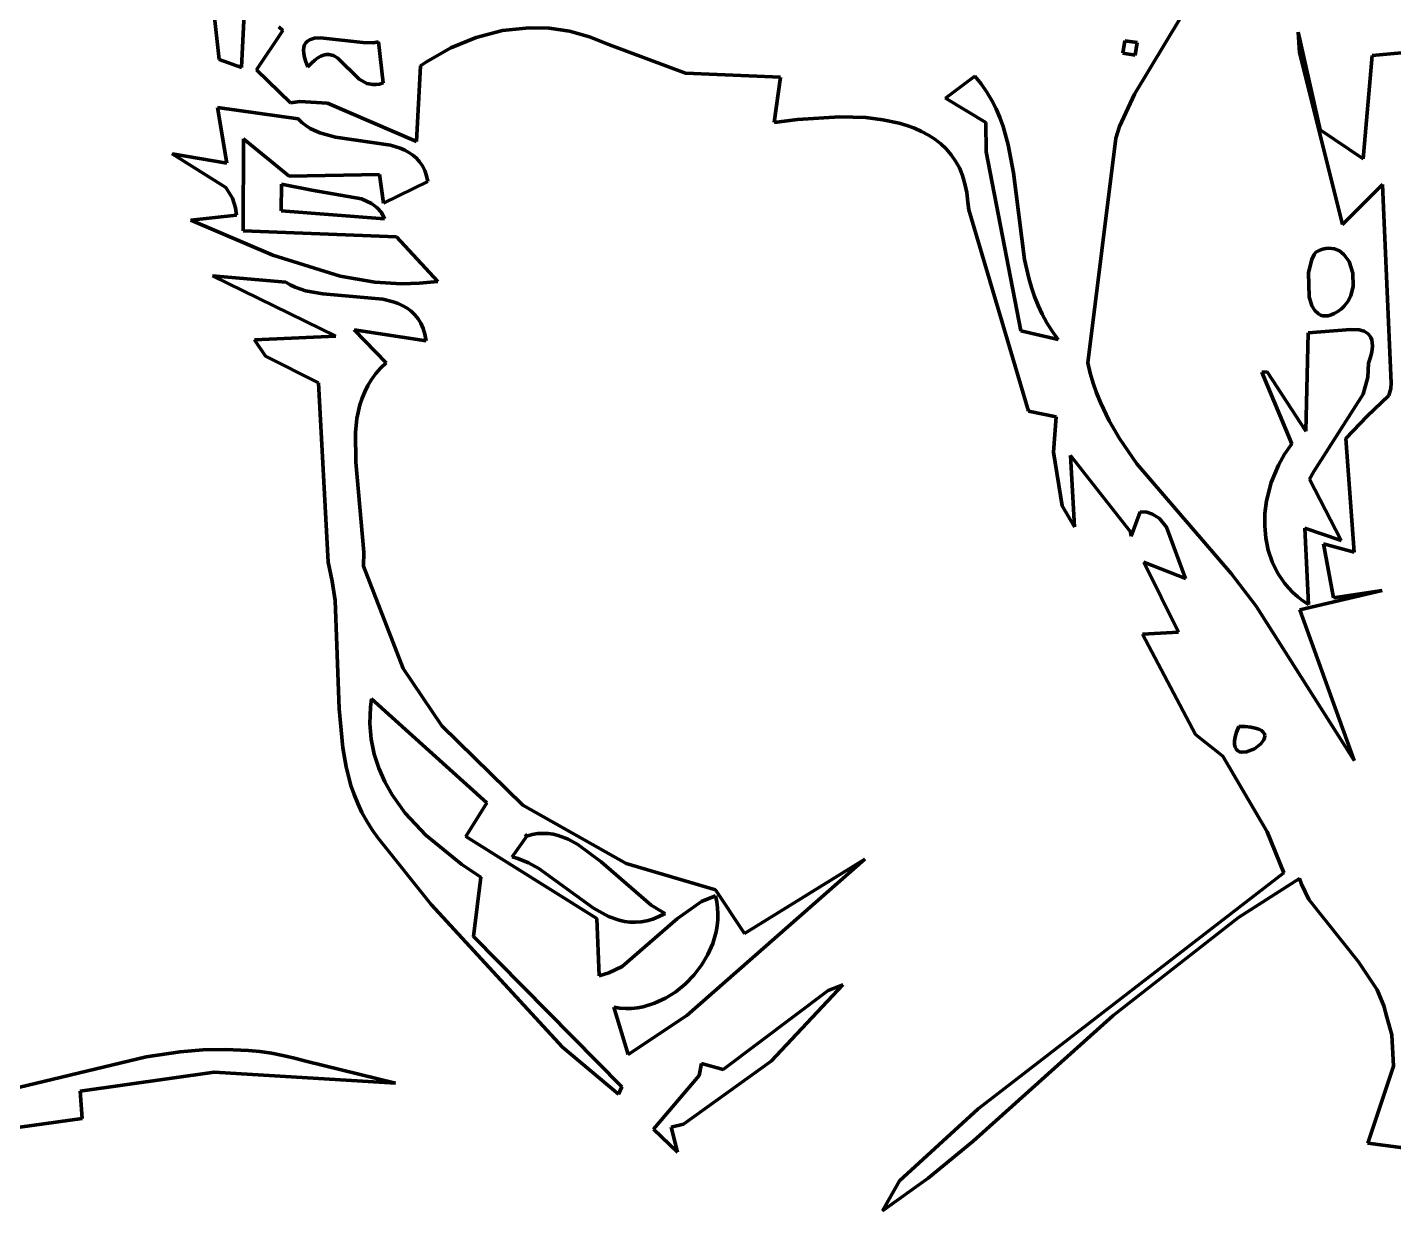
# Model space of a CAD drawing. Header units: millimetres. Extents: x 0 to 11, y 0 to 14.1.
# Drawn here: x 8.911 to 9.872, y 4.308 to 5.14 of the extents above; entities that cross this region are included whole.
import ezdxf

# ---------------------------------------------------------------- set-up
doc = ezdxf.new("R2010")
doc.units = ezdxf.units.MM
doc.layers.add('color#010101ff', color=7, linetype='CONTINUOUS', lineweight=100)
doc.layers.add('color#fefefeff', color=7, linetype='CONTINUOUS', lineweight=100)

msp = doc.modelspace()

# ---------------------------------------------------------------- linework, layer by layer
at = {"layer": 'color#010101ff'}
for p, q in [((9.04607, 5.11714), (9.03443, 5.22234)), ((9.06592, 5.19345), (9.06179, 5.11164)), ((9.73483, 5.16825), (9.68933, 5.09292)), ((9.07245, 5.11), (9.09098, 5.13769)), ((9.09098, 5.13769), (9.08795, 5.14017)), ((9.24518, 5.13757), (9.2268, 5.13281)), ((9.26391, 5.13958), (9.24518, 5.13757)), ((9.27808, 5.13919), (9.26391, 5.13958)), ((9.29228, 5.13711), (9.27808, 5.13919)), ((9.30644, 5.13328), (9.29228, 5.13711)), ((9.10612, 5.12752), (9.10559, 5.12581)), ((9.10697, 5.12895), (9.10612, 5.12752)), ((9.10811, 5.13011), (9.10697, 5.12895)), ((9.10952, 5.13101), (9.10811, 5.13011)), ((9.11306, 5.13217), (9.10952, 5.13101)), ((9.11739, 5.13259), (9.11306, 5.13217)), ((9.14706, 5.12924), (9.11739, 5.13259)), ((9.15425, 5.12904), (9.14706, 5.12924)), ((9.15821, 5.12964), (9.15425, 5.12904)), ((9.16138, 5.10075), (9.15821, 5.12964)), ((9.2268, 5.13281), (9.20895, 5.12544)), ((9.32047, 5.12763), (9.30644, 5.13328)), ((9.37378, 5.10772), (9.32047, 5.12763)), ((9.6825, 5.13044), (9.6812, 5.12169)), ((9.69125, 5.12913), (9.6825, 5.13044)), ((9.68994, 5.12038), (9.69125, 5.12913)), ((9.80527, 5.12216), (9.80433, 5.13635)), ((9.80433, 5.13635), (9.81987, 5.06774)), ((9.10559, 5.12581), (9.10539, 5.12378)), ((9.10539, 5.12378), (9.10556, 5.12142)), ((9.10556, 5.12142), (9.10612, 5.1187)), ((9.10612, 5.1187), (9.10708, 5.11561)), ((9.11329, 5.11682), (9.11549, 5.11844)), ((9.11549, 5.11844), (9.11756, 5.11961)), ((9.11756, 5.11961), (9.11952, 5.12037)), ((9.11952, 5.12037), (9.12137, 5.12075)), ((9.12137, 5.12075), (9.12314, 5.12079)), ((9.12314, 5.12079), (9.12643, 5.11996)), ((9.12643, 5.11996), (9.1295, 5.11815)), ((9.1295, 5.11815), (9.14446, 5.10346)), ((9.20895, 5.12544), (9.19181, 5.11561)), ((9.6812, 5.12169), (9.68994, 5.12038)), ((9.83544, 5.00137), (9.80527, 5.12216)), ((9.85001, 5.04741), (9.8563, 5.12002)), ((9.8563, 5.12002), (9.88737, 5.1228)), ((9.06179, 5.11164), (9.04607, 5.11714)), ((9.09619, 5.08685), (9.07245, 5.11)), ((9.10708, 5.11561), (9.10848, 5.11213)), ((9.10848, 5.11213), (9.11096, 5.11473)), ((9.11096, 5.11473), (9.11329, 5.11682)), ((9.18765, 5.11278), (9.1847, 5.05964)), ((9.19181, 5.11561), (9.18765, 5.11278)), ((9.14446, 5.10346), (9.14993, 5.10043)), ((9.14993, 5.10043), (9.1541, 5.09959)), ((9.1541, 5.09959), (9.15638, 5.09962)), ((9.15638, 5.09962), (9.1588, 5.1)), ((9.1588, 5.1), (9.16138, 5.10075)), ((9.44053, 5.10494), (9.37378, 5.10772)), ((9.43609, 5.07294), (9.44053, 5.10494)), ((9.57722, 5.1056), (9.55658, 5.09006)), ((9.58165, 5.10008), (9.57722, 5.1056)), ((9.58558, 5.09438), (9.58165, 5.10008)), ((9.55658, 5.09006), (9.58488, 5.07298)), ((9.58905, 5.08853), (9.58558, 5.09438)), ((9.68933, 5.09292), (9.67879, 5.07005)), ((9.04491, 5.08341), (9.10163, 5.07562)), ((9.05164, 5.04432), (9.04491, 5.08341)), ((9.1028, 5.08761), (9.09619, 5.08685)), ((9.12221, 5.08665), (9.1028, 5.08761)), ((9.1847, 5.05964), (9.12221, 5.08665)), ((9.59209, 5.08253), (9.58905, 5.08853)), ((9.59473, 5.0764), (9.59209, 5.08253)), ((9.10163, 5.07562), (9.10426, 5.07303)), ((9.10426, 5.07303), (9.10713, 5.07078)), ((9.10713, 5.07078), (9.11019, 5.06883)), ((9.45246, 5.07515), (9.43609, 5.07294)), ((9.48236, 5.07706), (9.45246, 5.07515)), ((9.50067, 5.0764), (9.48236, 5.07706)), ((9.51259, 5.07494), (9.50067, 5.0764)), ((9.52402, 5.0725), (9.51259, 5.07494)), ((9.52948, 5.07087), (9.52402, 5.0725)), ((9.53474, 5.06894), (9.52948, 5.07087)), ((9.58488, 5.07298), (9.58504, 5.05228)), ((9.59702, 5.07015), (9.59473, 5.0764)), ((9.60067, 5.05734), (9.59702, 5.07015)), ((9.67879, 5.07005), (9.67626, 5.0619)), ((9.06335, 5.06145), (9.06297, 4.99687)), ((9.09542, 5.03517), (9.06335, 5.06145)), ((9.11019, 5.06883), (9.11687, 5.06575)), ((9.11687, 5.06575), (9.12791, 5.06273)), ((9.12791, 5.06273), (9.16662, 5.05698)), ((9.53977, 5.06671), (9.53474, 5.06894)), ((9.54454, 5.06415), (9.53977, 5.06671)), ((9.54903, 5.06124), (9.54454, 5.06415)), ((9.55321, 5.05798), (9.54903, 5.06124)), ((9.67626, 5.0619), (9.65657, 4.90397)), ((9.81987, 5.06774), (9.85001, 5.04741)), ((9.05079, 5.02726), (9.01314, 5.05089)), ((9.01314, 5.05089), (9.05164, 5.04432)), ((9.16662, 5.05698), (9.17343, 5.05488)), ((9.17343, 5.05488), (9.17658, 5.05352)), ((9.17658, 5.05352), (9.17953, 5.05192)), ((9.17953, 5.05192), (9.18226, 5.05004)), ((9.55705, 5.05434), (9.55321, 5.05798)), ((9.56053, 5.0503), (9.55705, 5.05434)), ((9.58504, 5.05228), (9.60961, 4.92642)), ((9.60439, 5.03751), (9.60067, 5.05734)), ((9.18226, 5.05004), (9.18475, 5.04786)), ((9.18475, 5.04786), (9.18698, 5.04535)), ((9.18698, 5.04535), (9.18892, 5.04248)), ((9.18892, 5.04248), (9.19056, 5.03922)), ((9.56361, 5.04586), (9.56053, 5.0503)), ((9.56628, 5.04098), (9.56361, 5.04586)), ((9.5685, 5.03567), (9.56628, 5.04098)), ((9.15875, 5.03638), (9.09542, 5.03517)), ((9.16173, 5.01633), (9.15875, 5.03638)), ((9.19282, 5.03141), (9.16173, 5.01633)), ((9.19056, 5.03922), (9.19186, 5.03554)), ((9.19186, 5.03554), (9.19282, 5.03141)), ((9.57024, 5.02989), (9.5685, 5.03567)), ((9.61219, 4.97663), (9.60439, 5.03751)), ((9.05554, 5.01988), (9.05079, 5.02726)), ((9.0898, 5.01079), (9.09001, 5.02964)), ((9.09001, 5.02964), (9.11135, 5.02548)), ((9.11135, 5.02548), (9.1462, 5.0194)), ((9.57149, 5.02364), (9.57024, 5.02989)), ((9.57221, 5.01689), (9.57149, 5.02364)), ((9.86358, 5.02939), (9.83544, 5.00137)), ((9.86973, 4.88982), (9.86358, 5.02939)), ((9.05771, 5.01304), (9.05554, 5.01988)), ((9.05837, 5.00774), (9.05771, 5.01304)), ((9.1462, 5.0194), (9.15314, 5.01608)), ((9.15314, 5.01608), (9.157, 5.01317)), ((9.157, 5.01317), (9.16011, 5.0096)), ((9.57286, 5.01162), (9.57221, 5.01689)), ((9.02624, 5.00427), (9.05837, 5.00774)), ((9.0838, 4.97974), (9.02624, 5.00427)), ((9.16238, 5.00529), (9.0898, 5.01079)), ((9.16011, 5.0096), (9.16238, 5.00529)), ((9.61478, 4.87008), (9.57286, 5.01162)), ((9.06297, 4.99687), (9.17072, 4.99247)), ((9.17072, 4.99247), (9.19973, 4.96122)), ((9.81915, 4.98296), (9.82152, 4.98385)), ((9.82152, 4.98385), (9.82379, 4.98439)), ((9.82379, 4.98439), (9.82596, 4.98461)), ((9.82596, 4.98461), (9.82997, 4.98417)), ((9.82997, 4.98417), (9.83351, 4.98267)), ((9.13123, 4.96491), (9.0838, 4.97974)), ((9.61513, 4.96344), (9.61219, 4.97663)), ((9.81173, 4.96761), (9.81397, 4.9766)), ((9.81397, 4.9766), (9.81569, 4.98022)), ((9.81569, 4.98022), (9.81669, 4.98171)), ((9.81669, 4.98171), (9.81915, 4.98296)), ((9.83351, 4.98267), (9.83656, 4.98027)), ((9.83656, 4.98027), (9.84013, 4.97532)), ((9.84013, 4.97532), (9.84287, 4.96701)), ((9.04146, 4.96525), (9.09293, 4.96081)), ((9.12809, 4.92268), (9.04146, 4.96525)), ((9.15562, 4.96079), (9.13123, 4.96491)), ((9.81208, 4.95032), (9.81173, 4.96761)), ((9.84287, 4.96701), (9.84305, 4.95786)), ((9.09293, 4.96081), (9.09612, 4.95887)), ((9.09612, 4.95887), (9.09952, 4.95723)), ((9.09952, 4.95723), (9.10687, 4.95473)), ((9.10687, 4.95473), (9.11892, 4.95249)), ((9.17429, 4.95965), (9.15562, 4.96079)), ((9.18692, 4.95996), (9.17429, 4.95965)), ((9.19973, 4.96122), (9.18692, 4.95996)), ((9.61698, 4.95695), (9.61513, 4.96344)), ((9.61914, 4.95057), (9.61698, 4.95695)), ((9.84305, 4.95786), (9.84136, 4.95121)), ((9.11892, 4.95249), (9.16104, 4.94869)), ((9.16104, 4.94869), (9.16851, 4.94686)), ((9.16851, 4.94686), (9.17198, 4.94563)), ((9.17198, 4.94563), (9.17526, 4.94413)), ((9.62164, 4.94428), (9.61914, 4.95057)), ((9.81407, 4.94404), (9.81208, 4.95032)), ((9.8393, 4.94715), (9.83646, 4.94359)), ((9.84136, 4.95121), (9.8393, 4.94715)), ((9.17526, 4.94413), (9.1783, 4.94236)), ((9.1783, 4.94236), (9.1811, 4.94027)), ((9.1811, 4.94027), (9.18363, 4.93785)), ((9.18363, 4.93785), (9.18588, 4.93505)), ((9.62452, 4.93812), (9.62164, 4.94428)), ((9.62782, 4.93208), (9.62452, 4.93812)), ((9.81606, 4.94072), (9.81407, 4.94404)), ((9.81861, 4.93834), (9.81606, 4.94072)), ((9.8201, 4.93755), (9.81861, 4.93834)), ((9.82173, 4.93708), (9.8201, 4.93755)), ((9.82351, 4.93693), (9.82173, 4.93708)), ((9.82544, 4.93714), (9.82351, 4.93693)), ((9.82753, 4.93773), (9.82544, 4.93714)), ((9.82977, 4.93873), (9.82753, 4.93773)), ((9.83217, 4.94015), (9.82977, 4.93873)), ((9.83473, 4.94204), (9.83217, 4.94015)), ((9.83646, 4.94359), (9.83473, 4.94204)), ((9.19151, 4.91958), (9.14101, 4.92718)), ((9.14101, 4.92718), (9.1635, 4.90412)), ((9.18588, 4.93505), (9.18781, 4.93186)), ((9.18781, 4.93186), (9.1894, 4.92823)), ((9.1894, 4.92823), (9.19065, 4.92415)), ((9.60961, 4.92642), (9.63581, 4.92045)), ((9.63157, 4.92619), (9.62782, 4.93208)), ((9.63581, 4.92045), (9.63157, 4.92619)), ((9.81146, 4.92505), (9.84113, 4.92755)), ((9.84113, 4.92755), (9.84729, 4.92715)), ((9.84729, 4.92715), (9.85075, 4.92616)), ((9.85075, 4.92616), (9.85352, 4.92442)), ((9.07094, 4.92013), (9.12809, 4.92268)), ((9.0786, 4.90875), (9.07094, 4.92013)), ((9.19065, 4.92415), (9.19151, 4.91958)), ((9.80986, 4.85588), (9.81146, 4.92505)), ((9.85352, 4.92442), (9.8546, 4.92323)), ((9.8546, 4.92323), (9.85547, 4.9218)), ((9.85547, 4.9218), (9.85609, 4.92012)), ((9.85609, 4.92012), (9.85646, 4.91816)), ((9.85646, 4.91816), (9.85655, 4.91592)), ((9.1159, 4.88987), (9.0786, 4.90875)), ((9.85503, 4.90726), (9.85387, 4.90368)), ((9.85586, 4.91048), (9.85503, 4.90726)), ((9.85636, 4.91336), (9.85586, 4.91048)), ((9.85655, 4.91592), (9.85636, 4.91336)), ((9.15962, 4.90036), (9.1562, 4.89642)), ((9.1635, 4.90412), (9.15962, 4.90036)), ((9.65657, 4.90397), (9.65831, 4.89674)), ((9.77886, 4.8975), (9.78258, 4.89775)), ((9.79995, 4.84699), (9.77886, 4.8975)), ((9.78258, 4.89775), (9.80986, 4.85588)), ((9.85387, 4.90368), (9.85336, 4.89401)), ((9.12269, 4.76376), (9.1159, 4.88987)), ((9.15062, 4.88808), (9.14841, 4.8837)), ((9.1532, 4.89233), (9.15062, 4.88808)), ((9.1562, 4.89642), (9.1532, 4.89233)), ((9.65831, 4.89674), (9.66038, 4.88969)), ((9.66038, 4.88969), (9.66277, 4.88282)), ((9.85336, 4.89401), (9.85018, 4.88191)), ((9.86956, 4.88601), (9.86973, 4.88982)), ((9.14657, 4.87918), (9.14506, 4.87454)), ((9.14841, 4.8837), (9.14657, 4.87918)), ((9.66277, 4.88282), (9.66545, 4.87612)), ((9.85018, 4.88191), (9.81544, 4.82763)), ((9.85294, 4.8664), (9.86807, 4.88103)), ((9.86807, 4.88103), (9.86956, 4.88601)), ((9.14506, 4.87454), (9.14296, 4.86493)), ((9.63436, 4.86611), (9.61478, 4.87008)), ((9.66545, 4.87612), (9.67162, 4.86318)), ((9.14296, 4.86493), (9.1419, 4.85495)), ((9.63241, 4.84111), (9.63436, 4.86611)), ((9.67162, 4.86318), (9.67874, 4.85078)), ((9.83781, 4.85092), (9.85294, 4.8664)), ((9.1419, 4.85495), (9.14214, 4.83419)), ((9.67874, 4.85078), (9.69091, 4.83302)), ((9.84386, 4.77096), (9.83781, 4.85092)), ((9.63847, 4.80339), (9.63241, 4.84111)), ((9.79047, 4.83213), (9.79484, 4.83983)), ((9.79484, 4.83983), (9.79995, 4.84699)), ((9.14214, 4.83419), (9.14782, 4.77098)), ((9.68662, 4.78531), (9.64435, 4.83883)), ((9.64435, 4.83883), (9.64716, 4.78882)), ((9.69091, 4.83302), (9.75742, 4.75583)), ((9.78538, 4.81982), (9.79047, 4.83213)), ((9.81544, 4.82763), (9.81239, 4.82211)), ((9.81239, 4.82211), (9.83465, 4.77918)), ((9.78214, 4.80691), (9.78538, 4.81982)), ((9.64716, 4.78882), (9.63847, 4.80339)), ((9.78107, 4.79814), (9.78214, 4.80691)), ((9.69332, 4.79927), (9.68715, 4.78226)), ((9.69804, 4.79891), (9.69332, 4.79927)), ((9.70208, 4.79773), (9.69804, 4.79891)), ((9.70704, 4.79465), (9.70208, 4.79773)), ((9.71195, 4.78855), (9.70704, 4.79465)), ((9.78089, 4.78937), (9.78107, 4.79814)), ((9.68715, 4.78226), (9.68662, 4.78531)), ((9.72524, 4.75231), (9.71195, 4.78855)), ((9.78166, 4.7807), (9.78089, 4.78937)), ((9.83465, 4.77918), (9.80916, 4.7877)), ((9.80916, 4.7877), (9.8117, 4.73415)), ((9.78339, 4.77224), (9.78166, 4.7807)), ((9.78613, 4.7641), (9.78339, 4.77224)), ((9.82913, 4.73885), (9.8221, 4.77677)), ((9.8221, 4.77677), (9.84386, 4.77096)), ((9.12564, 4.75044), (9.12269, 4.76376)), ((9.14782, 4.77098), (9.14745, 4.76112)), ((9.72032, 4.71473), (9.69587, 4.76378)), ((9.69587, 4.76378), (9.72524, 4.75231)), ((9.7899, 4.75637), (9.78613, 4.7641)), ((9.14745, 4.76112), (9.17541, 4.68902)), ((9.75742, 4.75583), (9.77477, 4.73293)), ((9.79473, 4.74917), (9.7899, 4.75637)), ((9.12761, 4.73689), (9.12564, 4.75044)), ((9.79756, 4.7458), (9.79473, 4.74917)), ((9.80066, 4.7426), (9.79756, 4.7458)), ((9.80553, 4.7303), (9.86348, 4.7439)), ((9.86348, 4.7439), (9.82913, 4.73885)), ((9.13055, 4.66066), (9.12761, 4.73689)), ((9.80405, 4.73958), (9.80066, 4.7426)), ((9.80773, 4.73676), (9.80405, 4.73958)), ((9.8117, 4.73415), (9.80773, 4.73676)), ((9.77477, 4.73293), (9.84381, 4.6244)), ((9.84381, 4.6244), (9.80553, 4.7303)), ((9.69506, 4.71327), (9.72032, 4.71473)), ((9.73225, 4.64276), (9.69506, 4.71327)), ((9.17541, 4.68902), (9.20258, 4.64877)), ((9.15321, 4.66777), (9.1525, 4.66187)), ((9.23422, 4.59467), (9.15321, 4.66777)), ((9.13293, 4.63334), (9.13055, 4.66066)), ((9.1525, 4.66187), (9.15214, 4.65609)), ((9.15214, 4.65609), (9.15211, 4.65043)), ((9.15211, 4.65043), (9.1524, 4.64489)), ((9.20258, 4.64877), (9.25958, 4.59307)), ((9.7626, 4.64835), (9.76112, 4.64438)), ((9.76725, 4.64825), (9.7626, 4.64835)), ((9.77113, 4.64788), (9.76725, 4.64825)), ((9.77429, 4.64728), (9.77113, 4.64788)), ((9.1524, 4.64489), (9.15301, 4.63948)), ((9.15301, 4.63948), (9.1551, 4.629)), ((9.7514, 4.6274), (9.73225, 4.64276)), ((9.76017, 4.64097), (9.75972, 4.6381)), ((9.75972, 4.6381), (9.75972, 4.63572)), ((9.76112, 4.64438), (9.76017, 4.64097)), ((9.77677, 4.64647), (9.77429, 4.64728)), ((9.77863, 4.64548), (9.77677, 4.64647)), ((9.77825, 4.63616), (9.78026, 4.63894)), ((9.77991, 4.64434), (9.77863, 4.64548)), ((9.78067, 4.64309), (9.77991, 4.64434)), ((9.78026, 4.63894), (9.78079, 4.64036)), ((9.78094, 4.64175), (9.78067, 4.64309)), ((9.78079, 4.64036), (9.78094, 4.64175)), ((9.13531, 4.61998), (9.13293, 4.63334)), ((9.1551, 4.629), (9.1583, 4.619)), ((9.75972, 4.63572), (9.76012, 4.63381)), ((9.76012, 4.63381), (9.76087, 4.63233)), ((9.76087, 4.63233), (9.76192, 4.63126)), ((9.76192, 4.63126), (9.76322, 4.63057)), ((9.76322, 4.63057), (9.76472, 4.63022)), ((9.76472, 4.63022), (9.76815, 4.63044)), ((9.76815, 4.63044), (9.7736, 4.63258)), ((9.7736, 4.63258), (9.77825, 4.63616)), ((9.13877, 4.60689), (9.13531, 4.61998)), ((9.1583, 4.619), (9.1625, 4.60945)), ((9.78257, 4.57433), (9.7514, 4.6274)), ((9.1625, 4.60945), (9.16761, 4.60035)), ((9.14097, 4.60047), (9.13877, 4.60689)), ((9.14353, 4.59413), (9.14097, 4.60047)), ((9.16761, 4.60035), (9.17679, 4.58751)), ((9.14646, 4.58789), (9.14353, 4.59413)), ((9.21946, 4.57098), (9.23422, 4.59467)), ((9.25958, 4.59307), (9.33217, 4.55196)), ((9.1498, 4.58175), (9.14646, 4.58789)), ((9.15358, 4.57571), (9.1498, 4.58175)), ((9.17679, 4.58751), (9.19135, 4.57186)), ((9.15781, 4.56979), (9.15358, 4.57571)), ((9.19135, 4.57186), (9.21663, 4.55137)), ((9.31165, 4.51335), (9.21946, 4.57098)), ((9.26232, 4.57135), (9.25213, 4.55666)), ((9.26232, 4.57135), (9.26114, 4.57248)), ((9.26114, 4.57248), (9.26232, 4.57135)), ((9.26617, 4.5724), (9.26232, 4.57135)), ((9.26996, 4.57303), (9.26617, 4.5724)), ((9.27368, 4.57324), (9.26996, 4.57303)), ((9.27734, 4.57308), (9.27368, 4.57324)), ((9.28094, 4.57256), (9.27734, 4.57308)), ((9.28448, 4.57171), (9.28094, 4.57256)), ((9.29142, 4.5691), (9.28448, 4.57171)), ((9.79434, 4.54555), (9.78257, 4.57433)), ((9.19503, 4.52314), (9.15781, 4.56979)), ((9.29818, 4.56547), (9.29142, 4.5691)), ((9.31453, 4.55315), (9.29818, 4.56547)), ((9.21663, 4.55137), (9.23013, 4.5424)), ((9.25213, 4.55666), (9.25599, 4.55559)), ((9.25599, 4.55559), (9.26351, 4.55257)), ((9.26351, 4.55257), (9.27079, 4.5486)), ((9.34969, 4.52278), (9.31453, 4.55315)), ((9.33217, 4.55196), (9.39482, 4.53341)), ((9.49995, 4.55518), (9.3749, 4.44517)), ((9.4152, 4.5028), (9.49995, 4.55518)), ((9.23013, 4.5424), (9.22486, 4.50061)), ((9.27079, 4.5486), (9.30911, 4.52073)), ((9.57958, 4.37959), (9.79434, 4.54555)), ((9.39482, 4.53341), (9.4152, 4.5028)), ((9.80527, 4.54142), (9.76252, 4.51401)), ((9.80666, 4.5376), (9.80527, 4.54142)), ((9.81191, 4.52681), (9.80666, 4.5376)), ((9.28748, 4.42288), (9.19503, 4.52314)), ((9.35626, 4.5187), (9.34969, 4.52278)), ((9.38503, 4.52521), (9.36819, 4.5133)), ((9.39482, 4.52937), (9.38503, 4.52521)), ((9.39579, 4.52518), (9.39482, 4.52937)), ((9.39638, 4.52096), (9.39579, 4.52518)), ((9.84673, 4.48294), (9.81191, 4.52681)), ((9.30911, 4.52073), (9.31979, 4.51487)), ((9.31312, 4.47296), (9.31165, 4.51335)), ((9.31979, 4.51487), (9.32715, 4.51221)), ((9.36819, 4.5133), (9.32939, 4.47961)), ((9.34674, 4.51176), (9.35092, 4.51299)), ((9.35092, 4.51299), (9.3552, 4.51472)), ((9.3552, 4.51472), (9.35959, 4.51699)), ((9.35959, 4.51699), (9.35626, 4.5187)), ((9.39663, 4.51673), (9.39638, 4.52096)), ((9.39653, 4.5125), (9.39663, 4.51673)), ((9.76252, 4.51401), (9.67448, 4.44515)), ((9.32715, 4.51221), (9.33092, 4.51135)), ((9.33092, 4.51135), (9.33475, 4.51085)), ((9.33475, 4.51085), (9.33867, 4.51072)), ((9.33867, 4.51072), (9.34266, 4.51102)), ((9.34266, 4.51102), (9.34674, 4.51176)), ((9.39299, 4.49591), (9.39536, 4.50411)), ((9.39536, 4.50411), (9.3961, 4.50829)), ((9.3961, 4.50829), (9.39653, 4.5125)), ((9.22486, 4.50061), (9.32918, 4.39512)), ((9.38953, 4.48802), (9.39299, 4.49591)), ((9.3851, 4.48056), (9.38953, 4.48802)), ((9.32001, 4.4751), (9.31312, 4.47296)), ((9.32939, 4.47961), (9.32001, 4.4751)), ((9.37979, 4.47364), (9.3851, 4.48056)), ((9.85994, 4.46314), (9.84673, 4.48294)), ((9.36703, 4.46191), (9.37373, 4.46739)), ((9.37373, 4.46739), (9.37979, 4.47364)), ((9.48445, 4.46669), (9.43401, 4.41316)), ((9.47422, 4.46284), (9.48445, 4.46669)), ((9.35212, 4.45378), (9.35978, 4.45734)), ((9.35978, 4.45734), (9.36703, 4.46191)), ((9.40021, 4.4072), (9.47422, 4.46284)), ((9.86461, 4.45206), (9.85994, 4.46314)), ((9.33362, 4.41775), (9.32354, 4.45105)), ((9.32354, 4.45105), (9.32768, 4.4504)), ((9.32768, 4.4504), (9.33182, 4.45012)), ((9.33182, 4.45012), (9.33595, 4.45019)), ((9.33595, 4.45019), (9.34006, 4.45061)), ((9.34006, 4.45061), (9.34414, 4.45136)), ((9.34414, 4.45136), (9.35212, 4.45378)), ((9.86672, 4.44406), (9.86461, 4.45206)), ((9.3749, 4.44517), (9.33362, 4.41775)), ((9.67448, 4.44515), (9.57602, 4.35687)), ((9.87031, 4.43154), (9.86672, 4.44406)), ((9.87132, 4.40954), (9.87031, 4.43154)), ((8.99476, 4.41611), (9.01868, 4.41962)), ((9.01868, 4.41962), (9.03467, 4.42096)), ((9.03467, 4.42096), (9.05069, 4.42134)), ((9.05069, 4.42134), (9.06675, 4.42061)), ((9.06675, 4.42061), (9.0748, 4.41978)), ((9.0748, 4.41978), (9.08285, 4.41863)), ((9.08285, 4.41863), (9.09091, 4.41712)), ((9.09091, 4.41712), (9.09898, 4.41526)), ((9.32678, 4.38992), (9.28748, 4.42288)), ((8.87642, 4.38769), (8.99476, 4.41611)), ((9.09898, 4.41526), (9.10707, 4.413)), ((9.10707, 4.413), (9.16996, 4.39769)), ((9.43401, 4.41316), (9.37253, 4.3689)), ((9.38355, 4.40306), (9.385, 4.41132)), ((9.385, 4.41132), (9.40021, 4.4072)), ((9.85346, 4.35532), (9.87132, 4.40954)), ((9.04251, 4.4054), (8.94854, 4.39203)), ((9.16996, 4.39769), (9.04251, 4.4054)), ((9.35131, 4.36531), (9.38355, 4.40306)), ((8.94854, 4.39203), (8.94987, 4.37275)), ((9.32918, 4.39512), (9.32678, 4.38992)), ((9.52427, 4.32886), (9.57958, 4.37959)), ((8.94987, 4.37275), (8.81455, 4.354)), ((9.37253, 4.3689), (9.36389, 4.36656)), ((9.36833, 4.34905), (9.35131, 4.36531)), ((9.36389, 4.36656), (9.36833, 4.34905)), ((9.57602, 4.35687), (9.5444, 4.33077)), ((9.87818, 4.35218), (9.85346, 4.35532)), ((9.5444, 4.33077), (9.5124, 4.30796)), ((9.5124, 4.30796), (9.52427, 4.32886))]:
    msp.add_line(p, q, dxfattribs=at)
at = {"layer": 'color#fefefeff'}
for p, q in [((9.03443, 5.22234), (9.04607, 5.11714)), ((9.06179, 5.11164), (9.06592, 5.19345)), ((9.68933, 5.09292), (9.73483, 5.16825)), ((9.09098, 5.13769), (9.07245, 5.11)), ((9.08795, 5.14017), (9.09098, 5.13769)), ((9.2268, 5.13281), (9.24518, 5.13757)), ((9.24518, 5.13757), (9.26391, 5.13958)), ((9.26391, 5.13958), (9.27808, 5.13919)), ((9.27808, 5.13919), (9.29228, 5.13711)), ((9.29228, 5.13711), (9.30644, 5.13328)), ((9.10559, 5.12581), (9.10612, 5.12752)), ((9.10612, 5.12752), (9.10697, 5.12895)), ((9.10697, 5.12895), (9.10811, 5.13011)), ((9.10811, 5.13011), (9.10952, 5.13101)), ((9.10952, 5.13101), (9.11306, 5.13217)), ((9.11306, 5.13217), (9.11739, 5.13259)), ((9.11739, 5.13259), (9.14706, 5.12924)), ((9.14706, 5.12924), (9.15425, 5.12904)), ((9.15425, 5.12904), (9.15821, 5.12964)), ((9.15821, 5.12964), (9.16138, 5.10075)), ((9.20895, 5.12544), (9.2268, 5.13281)), ((9.30644, 5.13328), (9.32047, 5.12763)), ((9.32047, 5.12763), (9.37378, 5.10772)), ((9.6812, 5.12169), (9.6825, 5.13044)), ((9.6825, 5.13044), (9.69125, 5.12913)), ((9.69125, 5.12913), (9.68994, 5.12038)), ((9.81987, 5.06774), (9.80433, 5.13635)), ((9.80433, 5.13635), (9.80527, 5.12216)), ((9.10539, 5.12378), (9.10559, 5.12581)), ((9.10556, 5.12142), (9.10539, 5.12378)), ((9.10612, 5.1187), (9.10556, 5.12142)), ((9.10708, 5.11561), (9.10612, 5.1187)), ((9.11549, 5.11844), (9.11329, 5.11682)), ((9.11756, 5.11961), (9.11549, 5.11844)), ((9.11952, 5.12037), (9.11756, 5.11961)), ((9.12137, 5.12075), (9.11952, 5.12037)), ((9.12314, 5.12079), (9.12137, 5.12075)), ((9.12643, 5.11996), (9.12314, 5.12079)), ((9.1295, 5.11815), (9.12643, 5.11996)), ((9.14446, 5.10346), (9.1295, 5.11815)), ((9.19181, 5.11561), (9.20895, 5.12544)), ((9.68994, 5.12038), (9.6812, 5.12169)), ((9.80527, 5.12216), (9.83544, 5.00137)), ((9.8563, 5.12002), (9.85001, 5.04741)), ((9.88737, 5.1228), (9.8563, 5.12002)), ((9.04607, 5.11714), (9.06179, 5.11164)), ((9.07245, 5.11), (9.09619, 5.08685)), ((9.10848, 5.11213), (9.10708, 5.11561)), ((9.11096, 5.11473), (9.10848, 5.11213)), ((9.11329, 5.11682), (9.11096, 5.11473)), ((9.1847, 5.05964), (9.18765, 5.11278)), ((9.18765, 5.11278), (9.19181, 5.11561)), ((9.14993, 5.10043), (9.14446, 5.10346)), ((9.1541, 5.09959), (9.14993, 5.10043)), ((9.15638, 5.09962), (9.1541, 5.09959)), ((9.1588, 5.1), (9.15638, 5.09962)), ((9.16138, 5.10075), (9.1588, 5.1)), ((9.37378, 5.10772), (9.44053, 5.10494)), ((9.44053, 5.10494), (9.43609, 5.07294)), ((9.55658, 5.09006), (9.57722, 5.1056)), ((9.57722, 5.1056), (9.58165, 5.10008)), ((9.58165, 5.10008), (9.58558, 5.09438)), ((9.58488, 5.07298), (9.55658, 5.09006)), ((9.58558, 5.09438), (9.58905, 5.08853)), ((9.67879, 5.07005), (9.68933, 5.09292)), ((9.04491, 5.08341), (9.05164, 5.04432)), ((9.10163, 5.07562), (9.04491, 5.08341)), ((9.09619, 5.08685), (9.1028, 5.08761)), ((9.1028, 5.08761), (9.12221, 5.08665)), ((9.12221, 5.08665), (9.1847, 5.05964)), ((9.58905, 5.08853), (9.59209, 5.08253)), ((9.59209, 5.08253), (9.59473, 5.0764)), ((9.10426, 5.07303), (9.10163, 5.07562)), ((9.10713, 5.07078), (9.10426, 5.07303)), ((9.11019, 5.06883), (9.10713, 5.07078)), ((9.43609, 5.07294), (9.45246, 5.07515)), ((9.45246, 5.07515), (9.48236, 5.07706)), ((9.48236, 5.07706), (9.50067, 5.0764)), ((9.50067, 5.0764), (9.51259, 5.07494)), ((9.51259, 5.07494), (9.52402, 5.0725)), ((9.52402, 5.0725), (9.52948, 5.07087)), ((9.52948, 5.07087), (9.53474, 5.06894)), ((9.58504, 5.05228), (9.58488, 5.07298)), ((9.59473, 5.0764), (9.59702, 5.07015)), ((9.59702, 5.07015), (9.60067, 5.05734)), ((9.67626, 5.0619), (9.67879, 5.07005)), ((9.06297, 4.99687), (9.06335, 5.06145)), ((9.06335, 5.06145), (9.09542, 5.03517)), ((9.11687, 5.06575), (9.11019, 5.06883)), ((9.12791, 5.06273), (9.11687, 5.06575)), ((9.16662, 5.05698), (9.12791, 5.06273)), ((9.53474, 5.06894), (9.53977, 5.06671)), ((9.53977, 5.06671), (9.54454, 5.06415)), ((9.54454, 5.06415), (9.54903, 5.06124)), ((9.54903, 5.06124), (9.55321, 5.05798)), ((9.65657, 4.90397), (9.67626, 5.0619)), ((9.85001, 5.04741), (9.81987, 5.06774)), ((9.05164, 5.04432), (9.01314, 5.05089)), ((9.01314, 5.05089), (9.05079, 5.02726)), ((9.17343, 5.05488), (9.16662, 5.05698)), ((9.17658, 5.05352), (9.17343, 5.05488)), ((9.17953, 5.05192), (9.17658, 5.05352)), ((9.18226, 5.05004), (9.17953, 5.05192)), ((9.55321, 5.05798), (9.55705, 5.05434)), ((9.55705, 5.05434), (9.56053, 5.0503)), ((9.60961, 4.92642), (9.58504, 5.05228)), ((9.60067, 5.05734), (9.60439, 5.03751)), ((9.18475, 5.04786), (9.18226, 5.05004)), ((9.18698, 5.04535), (9.18475, 5.04786)), ((9.18892, 5.04248), (9.18698, 5.04535)), ((9.19056, 5.03922), (9.18892, 5.04248)), ((9.56053, 5.0503), (9.56361, 5.04586)), ((9.56361, 5.04586), (9.56628, 5.04098)), ((9.56628, 5.04098), (9.5685, 5.03567)), ((9.09542, 5.03517), (9.15875, 5.03638)), ((9.15875, 5.03638), (9.16173, 5.01633)), ((9.16173, 5.01633), (9.19282, 5.03141)), ((9.19186, 5.03554), (9.19056, 5.03922)), ((9.19282, 5.03141), (9.19186, 5.03554)), ((9.5685, 5.03567), (9.57024, 5.02989)), ((9.60439, 5.03751), (9.61219, 4.97663)), ((9.05079, 5.02726), (9.05554, 5.01988)), ((9.09001, 5.02964), (9.0898, 5.01079)), ((9.11135, 5.02548), (9.09001, 5.02964)), ((9.1462, 5.0194), (9.11135, 5.02548)), ((9.57024, 5.02989), (9.57149, 5.02364)), ((9.57149, 5.02364), (9.57221, 5.01689)), ((9.83544, 5.00137), (9.86358, 5.02939)), ((9.86358, 5.02939), (9.86973, 4.88982)), ((9.05554, 5.01988), (9.05771, 5.01304)), ((9.05771, 5.01304), (9.05837, 5.00774)), ((9.15314, 5.01608), (9.1462, 5.0194)), ((9.157, 5.01317), (9.15314, 5.01608)), ((9.16011, 5.0096), (9.157, 5.01317)), ((9.57221, 5.01689), (9.57286, 5.01162)), ((9.05837, 5.00774), (9.02624, 5.00427)), ((9.02624, 5.00427), (9.0838, 4.97974)), ((9.0898, 5.01079), (9.16238, 5.00529)), ((9.16238, 5.00529), (9.16011, 5.0096)), ((9.57286, 5.01162), (9.61478, 4.87008)), ((9.17072, 4.99247), (9.06297, 4.99687)), ((9.19973, 4.96122), (9.17072, 4.99247)), ((9.82152, 4.98385), (9.81915, 4.98296)), ((9.82379, 4.98439), (9.82152, 4.98385)), ((9.82596, 4.98461), (9.82379, 4.98439)), ((9.82997, 4.98417), (9.82596, 4.98461)), ((9.83351, 4.98267), (9.82997, 4.98417)), ((9.0838, 4.97974), (9.13123, 4.96491)), ((9.61219, 4.97663), (9.61513, 4.96344)), ((9.81397, 4.9766), (9.81173, 4.96761)), ((9.81569, 4.98022), (9.81397, 4.9766)), ((9.81669, 4.98171), (9.81569, 4.98022)), ((9.81915, 4.98296), (9.81669, 4.98171)), ((9.83656, 4.98027), (9.83351, 4.98267)), ((9.84013, 4.97532), (9.83656, 4.98027)), ((9.84287, 4.96701), (9.84013, 4.97532)), ((9.04146, 4.96525), (9.12809, 4.92268)), ((9.09293, 4.96081), (9.04146, 4.96525)), ((9.13123, 4.96491), (9.15562, 4.96079)), ((9.81173, 4.96761), (9.81208, 4.95032)), ((9.84305, 4.95786), (9.84287, 4.96701)), ((9.09612, 4.95887), (9.09293, 4.96081)), ((9.09952, 4.95723), (9.09612, 4.95887)), ((9.10687, 4.95473), (9.09952, 4.95723)), ((9.11892, 4.95249), (9.10687, 4.95473)), ((9.15562, 4.96079), (9.17429, 4.95965)), ((9.17429, 4.95965), (9.18692, 4.95996)), ((9.18692, 4.95996), (9.19973, 4.96122)), ((9.61513, 4.96344), (9.61698, 4.95695)), ((9.61698, 4.95695), (9.61914, 4.95057)), ((9.84136, 4.95121), (9.84305, 4.95786)), ((9.16104, 4.94869), (9.11892, 4.95249)), ((9.16851, 4.94686), (9.16104, 4.94869)), ((9.17198, 4.94563), (9.16851, 4.94686)), ((9.17526, 4.94413), (9.17198, 4.94563)), ((9.61914, 4.95057), (9.62164, 4.94428)), ((9.81208, 4.95032), (9.81407, 4.94404)), ((9.83646, 4.94359), (9.8393, 4.94715)), ((9.8393, 4.94715), (9.84136, 4.95121)), ((9.1783, 4.94236), (9.17526, 4.94413)), ((9.1811, 4.94027), (9.1783, 4.94236)), ((9.18363, 4.93785), (9.1811, 4.94027)), ((9.18588, 4.93505), (9.18363, 4.93785)), ((9.62164, 4.94428), (9.62452, 4.93812)), ((9.62452, 4.93812), (9.62782, 4.93208)), ((9.81407, 4.94404), (9.81606, 4.94072)), ((9.81606, 4.94072), (9.81861, 4.93834)), ((9.81861, 4.93834), (9.8201, 4.93755)), ((9.8201, 4.93755), (9.82173, 4.93708)), ((9.82173, 4.93708), (9.82351, 4.93693)), ((9.82351, 4.93693), (9.82544, 4.93714)), ((9.82544, 4.93714), (9.82753, 4.93773)), ((9.82753, 4.93773), (9.82977, 4.93873)), ((9.82977, 4.93873), (9.83217, 4.94015)), ((9.83217, 4.94015), (9.83473, 4.94204)), ((9.83473, 4.94204), (9.83646, 4.94359)), ((9.1635, 4.90412), (9.14101, 4.92718)), ((9.14101, 4.92718), (9.19151, 4.91958)), ((9.18781, 4.93186), (9.18588, 4.93505)), ((9.1894, 4.92823), (9.18781, 4.93186)), ((9.19065, 4.92415), (9.1894, 4.92823)), ((9.63581, 4.92045), (9.60961, 4.92642)), ((9.62782, 4.93208), (9.63157, 4.92619)), ((9.63157, 4.92619), (9.63581, 4.92045)), ((9.84113, 4.92755), (9.81146, 4.92505)), ((9.84729, 4.92715), (9.84113, 4.92755)), ((9.85075, 4.92616), (9.84729, 4.92715)), ((9.85352, 4.92442), (9.85075, 4.92616)), ((9.12809, 4.92268), (9.07094, 4.92013)), ((9.07094, 4.92013), (9.0786, 4.90875)), ((9.19151, 4.91958), (9.19065, 4.92415)), ((9.81146, 4.92505), (9.80986, 4.85588)), ((9.8546, 4.92323), (9.85352, 4.92442)), ((9.85547, 4.9218), (9.8546, 4.92323)), ((9.85609, 4.92012), (9.85547, 4.9218)), ((9.85646, 4.91816), (9.85609, 4.92012)), ((9.85655, 4.91592), (9.85646, 4.91816)), ((9.0786, 4.90875), (9.1159, 4.88987)), ((9.85387, 4.90368), (9.85503, 4.90726)), ((9.85503, 4.90726), (9.85586, 4.91048)), ((9.85586, 4.91048), (9.85636, 4.91336)), ((9.85636, 4.91336), (9.85655, 4.91592)), ((9.1562, 4.89642), (9.15962, 4.90036)), ((9.15962, 4.90036), (9.1635, 4.90412)), ((9.65831, 4.89674), (9.65657, 4.90397)), ((9.78258, 4.89775), (9.77886, 4.8975)), ((9.77886, 4.8975), (9.79995, 4.84699)), ((9.80986, 4.85588), (9.78258, 4.89775)), ((9.85336, 4.89401), (9.85387, 4.90368)), ((9.1159, 4.88987), (9.12269, 4.76376)), ((9.14841, 4.8837), (9.15062, 4.88808)), ((9.15062, 4.88808), (9.1532, 4.89233)), ((9.1532, 4.89233), (9.1562, 4.89642)), ((9.66038, 4.88969), (9.65831, 4.89674)), ((9.66277, 4.88282), (9.66038, 4.88969)), ((9.85018, 4.88191), (9.85336, 4.89401)), ((9.86973, 4.88982), (9.86956, 4.88601)), ((9.14506, 4.87454), (9.14657, 4.87918)), ((9.14657, 4.87918), (9.14841, 4.8837)), ((9.66545, 4.87612), (9.66277, 4.88282)), ((9.81544, 4.82763), (9.85018, 4.88191)), ((9.86807, 4.88103), (9.85294, 4.8664)), ((9.86956, 4.88601), (9.86807, 4.88103)), ((9.14296, 4.86493), (9.14506, 4.87454)), ((9.61478, 4.87008), (9.63436, 4.86611)), ((9.67162, 4.86318), (9.66545, 4.87612)), ((9.1419, 4.85495), (9.14296, 4.86493)), ((9.63436, 4.86611), (9.63241, 4.84111)), ((9.67874, 4.85078), (9.67162, 4.86318)), ((9.85294, 4.8664), (9.83781, 4.85092)), ((9.14214, 4.83419), (9.1419, 4.85495)), ((9.69091, 4.83302), (9.67874, 4.85078)), ((9.83781, 4.85092), (9.84386, 4.77096)), ((9.63241, 4.84111), (9.63847, 4.80339)), ((9.79484, 4.83983), (9.79047, 4.83213)), ((9.79995, 4.84699), (9.79484, 4.83983)), ((9.14782, 4.77098), (9.14214, 4.83419)), ((9.64716, 4.78882), (9.64435, 4.83883)), ((9.64435, 4.83883), (9.68662, 4.78531)), ((9.75742, 4.75583), (9.69091, 4.83302)), ((9.79047, 4.83213), (9.78538, 4.81982)), ((9.81239, 4.82211), (9.81544, 4.82763)), ((9.83465, 4.77918), (9.81239, 4.82211)), ((9.78538, 4.81982), (9.78214, 4.80691)), ((9.63847, 4.80339), (9.64716, 4.78882)), ((9.78214, 4.80691), (9.78107, 4.79814)), ((9.68715, 4.78226), (9.69332, 4.79927)), ((9.69332, 4.79927), (9.69804, 4.79891)), ((9.69804, 4.79891), (9.70208, 4.79773)), ((9.70208, 4.79773), (9.70704, 4.79465)), ((9.70704, 4.79465), (9.71195, 4.78855)), ((9.78107, 4.79814), (9.78089, 4.78937)), ((9.68662, 4.78531), (9.68715, 4.78226)), ((9.71195, 4.78855), (9.72524, 4.75231)), ((9.78089, 4.78937), (9.78166, 4.7807)), ((9.8117, 4.73415), (9.80916, 4.7877)), ((9.80916, 4.7877), (9.83465, 4.77918)), ((9.78166, 4.7807), (9.78339, 4.77224)), ((9.78339, 4.77224), (9.78613, 4.7641)), ((9.84386, 4.77096), (9.8221, 4.77677)), ((9.8221, 4.77677), (9.82913, 4.73885)), ((9.12269, 4.76376), (9.12564, 4.75044)), ((9.14745, 4.76112), (9.14782, 4.77098)), ((9.72524, 4.75231), (9.69587, 4.76378)), ((9.69587, 4.76378), (9.72032, 4.71473)), ((9.78613, 4.7641), (9.7899, 4.75637)), ((9.17541, 4.68902), (9.14745, 4.76112)), ((9.77477, 4.73293), (9.75742, 4.75583)), ((9.7899, 4.75637), (9.79473, 4.74917)), ((9.12564, 4.75044), (9.12761, 4.73689)), ((9.79473, 4.74917), (9.79756, 4.7458)), ((9.79756, 4.7458), (9.80066, 4.7426)), ((9.86348, 4.7439), (9.80553, 4.7303)), ((9.82913, 4.73885), (9.86348, 4.7439)), ((9.12761, 4.73689), (9.13055, 4.66066)), ((9.80066, 4.7426), (9.80405, 4.73958)), ((9.80405, 4.73958), (9.80773, 4.73676)), ((9.80773, 4.73676), (9.8117, 4.73415)), ((9.84381, 4.6244), (9.77477, 4.73293)), ((9.80553, 4.7303), (9.84381, 4.6244)), ((9.72032, 4.71473), (9.69506, 4.71327)), ((9.69506, 4.71327), (9.73225, 4.64276)), ((9.20258, 4.64877), (9.17541, 4.68902)), ((9.1525, 4.66187), (9.15321, 4.66777)), ((9.15321, 4.66777), (9.23422, 4.59467)), ((9.13055, 4.66066), (9.13293, 4.63334)), ((9.15214, 4.65609), (9.1525, 4.66187)), ((9.15211, 4.65043), (9.15214, 4.65609)), ((9.1524, 4.64489), (9.15211, 4.65043)), ((9.25958, 4.59307), (9.20258, 4.64877)), ((9.76112, 4.64438), (9.7626, 4.64835)), ((9.7626, 4.64835), (9.76725, 4.64825)), ((9.76725, 4.64825), (9.77113, 4.64788)), ((9.77113, 4.64788), (9.77429, 4.64728)), ((9.15301, 4.63948), (9.1524, 4.64489)), ((9.1551, 4.629), (9.15301, 4.63948)), ((9.73225, 4.64276), (9.7514, 4.6274)), ((9.75972, 4.6381), (9.76017, 4.64097)), ((9.75972, 4.63572), (9.75972, 4.6381)), ((9.76017, 4.64097), (9.76112, 4.64438)), ((9.77429, 4.64728), (9.77677, 4.64647)), ((9.77677, 4.64647), (9.77863, 4.64548)), ((9.78026, 4.63894), (9.77825, 4.63616)), ((9.77863, 4.64548), (9.77991, 4.64434)), ((9.77991, 4.64434), (9.78067, 4.64309)), ((9.78079, 4.64036), (9.78026, 4.63894)), ((9.78067, 4.64309), (9.78094, 4.64175)), ((9.78094, 4.64175), (9.78079, 4.64036)), ((9.13293, 4.63334), (9.13531, 4.61998)), ((9.1583, 4.619), (9.1551, 4.629)), ((9.76012, 4.63381), (9.75972, 4.63572)), ((9.76087, 4.63233), (9.76012, 4.63381)), ((9.76192, 4.63126), (9.76087, 4.63233)), ((9.76322, 4.63057), (9.76192, 4.63126)), ((9.76472, 4.63022), (9.76322, 4.63057)), ((9.76815, 4.63044), (9.76472, 4.63022)), ((9.7736, 4.63258), (9.76815, 4.63044)), ((9.77825, 4.63616), (9.7736, 4.63258)), ((9.13531, 4.61998), (9.13877, 4.60689)), ((9.1625, 4.60945), (9.1583, 4.619)), ((9.7514, 4.6274), (9.78257, 4.57433)), ((9.16761, 4.60035), (9.1625, 4.60945)), ((9.13877, 4.60689), (9.14097, 4.60047)), ((9.14097, 4.60047), (9.14353, 4.59413)), ((9.17679, 4.58751), (9.16761, 4.60035)), ((9.14353, 4.59413), (9.14646, 4.58789)), ((9.23422, 4.59467), (9.21946, 4.57098)), ((9.33217, 4.55196), (9.25958, 4.59307)), ((9.14646, 4.58789), (9.1498, 4.58175)), ((9.1498, 4.58175), (9.15358, 4.57571)), ((9.19135, 4.57186), (9.17679, 4.58751)), ((9.15358, 4.57571), (9.15781, 4.56979)), ((9.21663, 4.55137), (9.19135, 4.57186)), ((9.21946, 4.57098), (9.31165, 4.51335)), ((9.25213, 4.55666), (9.26232, 4.57135)), ((9.26232, 4.57135), (9.26114, 4.57248)), ((9.26114, 4.57248), (9.26232, 4.57135)), ((9.26232, 4.57135), (9.26617, 4.5724)), ((9.26617, 4.5724), (9.26996, 4.57303)), ((9.26996, 4.57303), (9.27368, 4.57324)), ((9.27368, 4.57324), (9.27734, 4.57308)), ((9.27734, 4.57308), (9.28094, 4.57256)), ((9.28094, 4.57256), (9.28448, 4.57171)), ((9.28448, 4.57171), (9.29142, 4.5691)), ((9.78257, 4.57433), (9.79434, 4.54555)), ((9.15781, 4.56979), (9.19503, 4.52314)), ((9.29142, 4.5691), (9.29818, 4.56547)), ((9.29818, 4.56547), (9.31453, 4.55315)), ((9.23013, 4.5424), (9.21663, 4.55137)), ((9.25599, 4.55559), (9.25213, 4.55666)), ((9.26351, 4.55257), (9.25599, 4.55559)), ((9.27079, 4.5486), (9.26351, 4.55257)), ((9.31453, 4.55315), (9.34969, 4.52278)), ((9.39482, 4.53341), (9.33217, 4.55196)), ((9.3749, 4.44517), (9.49995, 4.55518)), ((9.49995, 4.55518), (9.4152, 4.5028)), ((9.22486, 4.50061), (9.23013, 4.5424)), ((9.30911, 4.52073), (9.27079, 4.5486)), ((9.79434, 4.54555), (9.57958, 4.37959)), ((9.4152, 4.5028), (9.39482, 4.53341)), ((9.76252, 4.51401), (9.80527, 4.54142)), ((9.80527, 4.54142), (9.80666, 4.5376)), ((9.80666, 4.5376), (9.81191, 4.52681)), ((9.19503, 4.52314), (9.28748, 4.42288)), ((9.34969, 4.52278), (9.35626, 4.5187)), ((9.36819, 4.5133), (9.38503, 4.52521)), ((9.38503, 4.52521), (9.39482, 4.52937)), ((9.39482, 4.52937), (9.39579, 4.52518)), ((9.39579, 4.52518), (9.39638, 4.52096)), ((9.81191, 4.52681), (9.84673, 4.48294)), ((9.31979, 4.51487), (9.30911, 4.52073)), ((9.31165, 4.51335), (9.31312, 4.47296)), ((9.32715, 4.51221), (9.31979, 4.51487)), ((9.32939, 4.47961), (9.36819, 4.5133)), ((9.35092, 4.51299), (9.34674, 4.51176)), ((9.3552, 4.51472), (9.35092, 4.51299)), ((9.35959, 4.51699), (9.3552, 4.51472)), ((9.35626, 4.5187), (9.35959, 4.51699)), ((9.39638, 4.52096), (9.39663, 4.51673)), ((9.39663, 4.51673), (9.39653, 4.5125)), ((9.67448, 4.44515), (9.76252, 4.51401)), ((9.33092, 4.51135), (9.32715, 4.51221)), ((9.33475, 4.51085), (9.33092, 4.51135)), ((9.33867, 4.51072), (9.33475, 4.51085)), ((9.34266, 4.51102), (9.33867, 4.51072)), ((9.34674, 4.51176), (9.34266, 4.51102)), ((9.39536, 4.50411), (9.39299, 4.49591)), ((9.3961, 4.50829), (9.39536, 4.50411)), ((9.39653, 4.5125), (9.3961, 4.50829)), ((9.32918, 4.39512), (9.22486, 4.50061)), ((9.39299, 4.49591), (9.38953, 4.48802)), ((9.38953, 4.48802), (9.3851, 4.48056)), ((9.31312, 4.47296), (9.32001, 4.4751)), ((9.32001, 4.4751), (9.32939, 4.47961)), ((9.3851, 4.48056), (9.37979, 4.47364)), ((9.84673, 4.48294), (9.85994, 4.46314)), ((9.37373, 4.46739), (9.36703, 4.46191)), ((9.37979, 4.47364), (9.37373, 4.46739)), ((9.43401, 4.41316), (9.48445, 4.46669)), ((9.48445, 4.46669), (9.47422, 4.46284)), ((9.35978, 4.45734), (9.35212, 4.45378)), ((9.36703, 4.46191), (9.35978, 4.45734)), ((9.47422, 4.46284), (9.40021, 4.4072)), ((9.85994, 4.46314), (9.86461, 4.45206)), ((9.32768, 4.4504), (9.32354, 4.45105)), ((9.32354, 4.45105), (9.33362, 4.41775)), ((9.33182, 4.45012), (9.32768, 4.4504)), ((9.33595, 4.45019), (9.33182, 4.45012)), ((9.34006, 4.45061), (9.33595, 4.45019)), ((9.34414, 4.45136), (9.34006, 4.45061)), ((9.35212, 4.45378), (9.34414, 4.45136)), ((9.86461, 4.45206), (9.86672, 4.44406)), ((9.33362, 4.41775), (9.3749, 4.44517)), ((9.57602, 4.35687), (9.67448, 4.44515)), ((9.86672, 4.44406), (9.87031, 4.43154)), ((9.87031, 4.43154), (9.87132, 4.40954)), ((9.01868, 4.41962), (8.99476, 4.41611)), ((9.03467, 4.42096), (9.01868, 4.41962)), ((9.05069, 4.42134), (9.03467, 4.42096)), ((9.06675, 4.42061), (9.05069, 4.42134)), ((9.0748, 4.41978), (9.06675, 4.42061)), ((9.08285, 4.41863), (9.0748, 4.41978)), ((9.09091, 4.41712), (9.08285, 4.41863)), ((9.09898, 4.41526), (9.09091, 4.41712)), ((9.28748, 4.42288), (9.32678, 4.38992)), ((8.99476, 4.41611), (8.87642, 4.38769)), ((9.10707, 4.413), (9.09898, 4.41526)), ((9.16996, 4.39769), (9.10707, 4.413)), ((9.37253, 4.3689), (9.43401, 4.41316)), ((9.385, 4.41132), (9.38355, 4.40306)), ((9.40021, 4.4072), (9.385, 4.41132)), ((9.87132, 4.40954), (9.85346, 4.35532)), ((8.94854, 4.39203), (9.04251, 4.4054)), ((9.04251, 4.4054), (9.16996, 4.39769)), ((9.38355, 4.40306), (9.35131, 4.36531)), ((8.94987, 4.37275), (8.94854, 4.39203)), ((9.32678, 4.38992), (9.32918, 4.39512)), ((9.57958, 4.37959), (9.52427, 4.32886)), ((8.81455, 4.354), (8.94987, 4.37275)), ((9.36389, 4.36656), (9.37253, 4.3689)), ((9.35131, 4.36531), (9.36833, 4.34905)), ((9.36833, 4.34905), (9.36389, 4.36656)), ((9.5444, 4.33077), (9.57602, 4.35687)), ((9.85346, 4.35532), (9.87818, 4.35218)), ((9.5124, 4.30796), (9.5444, 4.33077)), ((9.52427, 4.32886), (9.5124, 4.30796))]:
    msp.add_line(p, q, dxfattribs=at)

doc.saveas('drawing.dxf')
